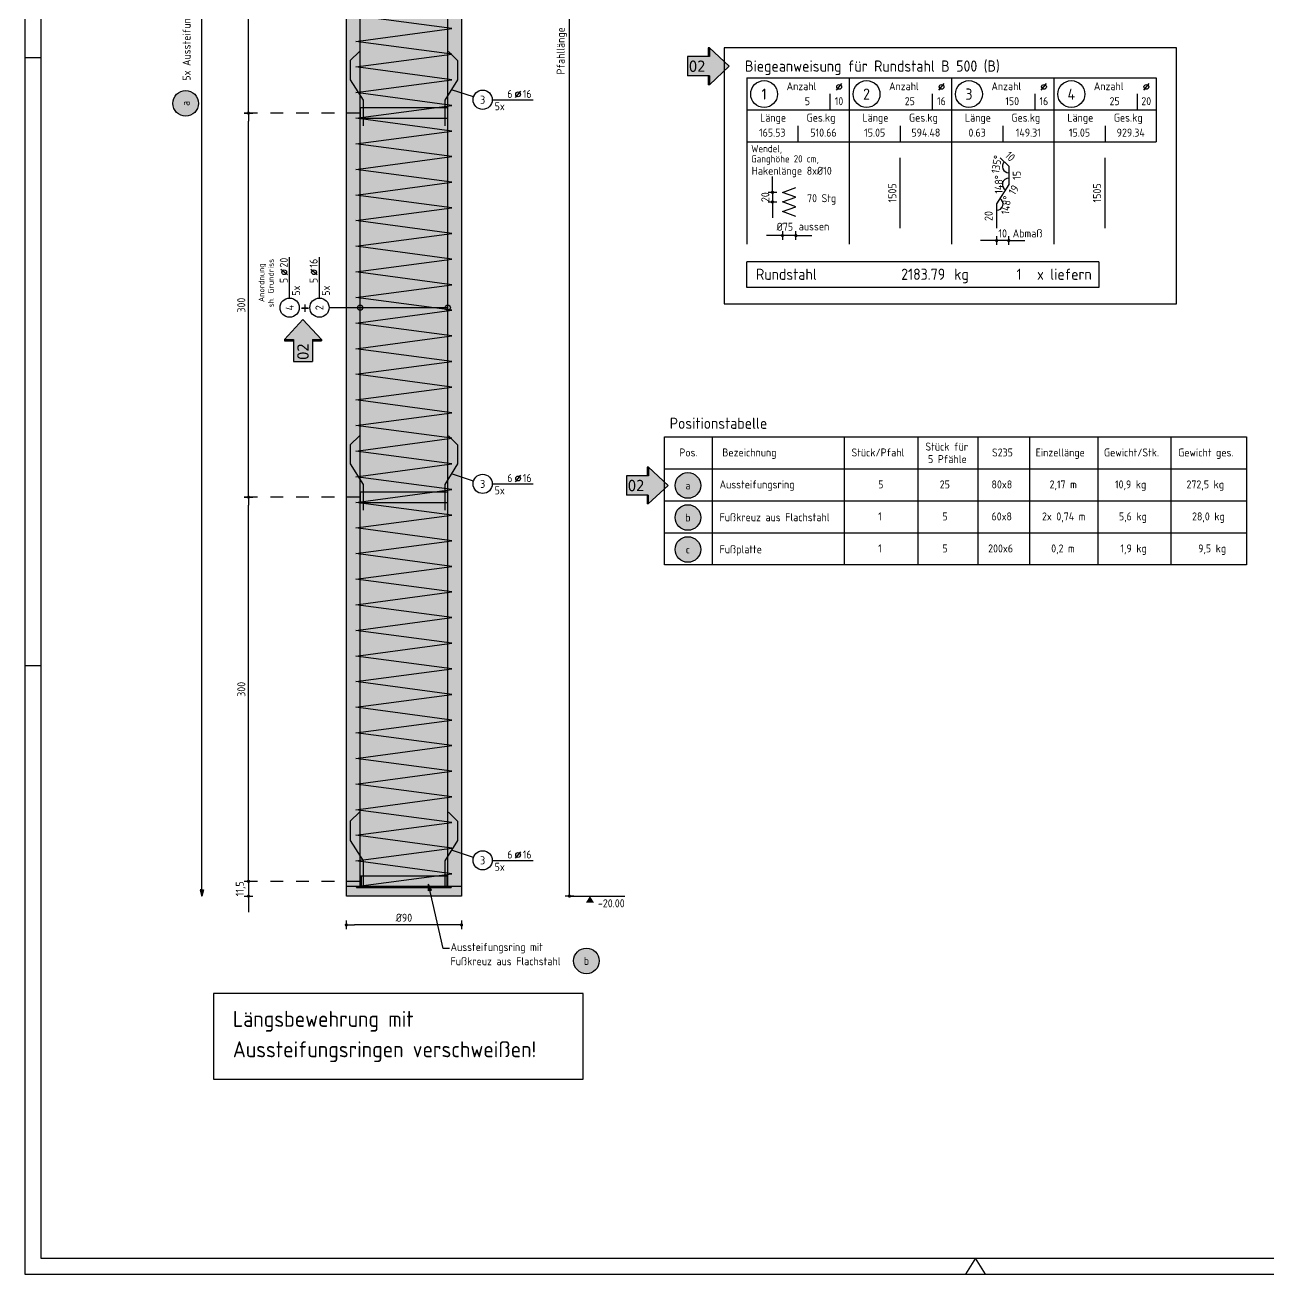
# Model space of a CAD drawing. Extents: x -167 to -147.5, y -143.8 to -122.7.
# Drawn here: x -166.96 to -157.25, y -143.77 to -134.01 of the extents above; entities that cross this region are included whole.
import ezdxf
from ezdxf.enums import TextEntityAlignment as Align

# ---------------------------------------------------------------- set-up
doc = ezdxf.new("R2010")
doc.units = 0
doc.header["$LTSCALE"] = 0.25
doc.linetypes.add('AUSGEZOGEN', pattern=[1000.01, 1000, 0.01])
doc.linetypes.add('DASHDOT2', pattern=[0.5, 0.25, -0.125, 0, -0.125])
for name, color, linetype in [('ACHSEN', 7, 'Continuous'), ('BETON', 7, 'Continuous'), ('grau_hell', 7, 'Continuous'), ('grau_mittel', 7, 'Continuous'), ('HILFE', 7, 'Continuous'), ('index', 7, 'Continuous'), ('koten', 7, 'Continuous'), ('MASSE', 7, 'Continuous'), ('OBJEKT', 7, 'Continuous'), ('POS', 7, 'Continuous'), ('RAHMEN', 7, 'Continuous'), ('RND', 7, 'Continuous'), ('RND_BILD', 7, 'Continuous'), ('STAHL', 7, 'Continuous'), ('TEXT', 7, 'Continuous')]:
    doc.layers.add(name, color=color, linetype=linetype)
doc.layers.add('NOPLOT', color=7, linetype='Continuous', plot=False)
doc.styles.add('helv', font='tahoma.ttf')
doc.styles.add('txt', font='isocp.shx')
doc.dimstyles.new('DOT_I', dxfattribs={"dimscale": 0.25, "dimtxt": 0.25, "dimasz": 0.25, "dimexe": 0.1, "dimexo": 0.3, "dimgap": 0.1, "dimtad": 1, "dimdec": 3, "dimzin": 3, "dimtxsty": 'txt', "dimblk": 'DOT', "dimblk1": 'DOT', "dimblk2": 'DOT', "dimsah": 1, "dimcen": 0.1, "dimse1": 1, "dimse2": 1, "dimazin": 0, "dimtfac": 1, "dimtdec": 4, "dimtix": 1, "dimtmove": 2, "dimatfit": 3, "dimfxl": 0, "dimtvp": 1, "dimtolj": 1, "dimtzin": 0, "dimarcsym": 0})

# ---------------------------------------------------------------- blocks, each defined once
blk = doc.blocks.new('DINA1')
at = {"layer": 'RAHMEN'}
for p, q in [((84.1, 0), (84.1, 59.4)), ((0, 0), (84.1, 0))]:
    blk.add_line(p, q, dxfattribs=at)
at = {"layer": 'RAHMEN', "color": 5}
for p, q in [((83.6, 0.5), (83.6, 58.9)), ((2, 0.5), (83.6, 0.5))]:
    blk.add_line(p, q, dxfattribs=at)
at = {"layer": 'RAHMEN', "color": 7, "linetype": 'Continuous'}
for p, q in [((84.1, 30.01), (83.6, 29.7)), ((83.6, 29.7), (84.1, 29.39))]:
    blk.add_line(p, q, dxfattribs=at)
at = {"layer": 'RAHMEN', "color": 7}
for p, q in [((46.1, 0), (46.1, 0.5)), ((65.1, 0.5), (65.1, 0))]:
    blk.add_line(p, q, dxfattribs=at)
blk = doc.blocks.new('OKRD_U')
at = {"color": 0, "linetype": 'ByBlock'}
blk.add_solid([(-0.125, -0.202), (0.125, -0.202), (0, 0)], dxfattribs=at)
at = {"color": 0, "linetype": 'ByBlock', "style": 'txt'}
blk.add_attdef('OKRD', (0.25, -0.35), '', height=0.25, dxfattribs=at)
blk = doc.blocks.new('DOT')
at = {"layer": 'MASSE', "color": 7, "linetype": 'Continuous'}
for p, q in [((0, 0), (-1, 0)), ((0, 0.54), (0, -0.54))]:
    blk.add_line(p, q, dxfattribs=at)
at = {"layer": 'MASSE', "color": 7, "linetype": 'Continuous', "const_width": 0.2}
blk.add_lwpolyline([(-0.1, 0, 1), (0.1, 0, 1)], format="xyb", close=True, dxfattribs=at)
blk = doc.blocks.new('*D25')
at = {"layer": 'Defpoints', "color": 0, "linetype": 'AUSGEZOGEN', "transparency": 16777216}
for p in [(-164.4478, -141.0403), (-164.4478, -141.0403), (-163.5478, -141.0403)]:
    blk.add_point(p, dxfattribs=at)
at = {"layer": 'MASSE', "color": 0, "linetype": 'AUSGEZOGEN', "lineweight": -2, "transparency": 16777216}
blk.add_line((-163.6103, -141.0403), (-164.3853, -141.0403), dxfattribs=at)
at = {"layer": 'MASSE', "color": 0, "linetype": 'AUSGEZOGEN', "lineweight": -2, "transparency": 16777216, "xscale": 0.0625, "yscale": 0.0625, "zscale": 0.0625, "rotation": 180}
blk.add_blockref('DOT', (-164.4478, -141.0403), dxfattribs=at)
at = {"layer": 'MASSE', "color": 0, "linetype": 'AUSGEZOGEN', "lineweight": -2, "transparency": 16777216, "xscale": 0.0625, "yscale": 0.0625, "zscale": 0.0625}
blk.add_blockref('DOT', (-163.5478, -141.0403), dxfattribs=at)
at = {"layer": 'MASSE', "color": 0, "linetype": 'AUSGEZOGEN', "transparency": 16777216, "insert": (-163.9978, -140.984), "char_height": 0.0625, "attachment_point": 5, "style": 'txt'}
blk.add_mtext('\\A1;%%C90', dxfattribs=at)
blk = doc.blocks.new('*D26')
at = {"layer": 'Defpoints', "color": 0, "linetype": 'AUSGEZOGEN', "transparency": 16777216}
for p in [(-165.2121, -140.7002), (-165.2121, -140.8152), (-165.2121, -140.8152)]:
    blk.add_point(p, dxfattribs=at)
at = {"layer": 'MASSE', "color": 0, "linetype": 'AUSGEZOGEN', "lineweight": -2, "transparency": 16777216}
for p, q in [((-165.2121, -140.6377), (-165.2121, -140.5752)), ((-165.2121, -140.7002), (-165.2121, -140.8152)), ((-165.2121, -140.8777), (-165.2121, -140.9402))]:
    blk.add_line(p, q, dxfattribs=at)
at = {"layer": 'MASSE', "color": 0, "linetype": 'AUSGEZOGEN', "lineweight": -2, "transparency": 16777216, "xscale": 0.0625, "yscale": 0.0625, "zscale": 0.0625}
for p, rotation in [((-165.2121, -140.7002), 270), ((-165.2121, -140.8152), 90)]:
    blk.add_blockref('DOT', p, dxfattribs=dict(at, rotation=rotation))
at = {"layer": 'MASSE', "color": 0, "linetype": 'AUSGEZOGEN', "transparency": 16777216, "insert": (-165.273, -140.7577), "char_height": 0.0625, "attachment_point": 5, "rotation": 90, "style": 'txt'}
blk.add_mtext('\\A1;11,5', dxfattribs=at)
blk = doc.blocks.new('*D20')
at = {"layer": 'Defpoints', "color": 0, "linetype": 'AUSGEZOGEN', "transparency": 16777216}
for p in [(-165.2121, -137.7002), (-165.2121, -137.7002), (-165.2121, -140.7002)]:
    blk.add_point(p, dxfattribs=at)
at = {"layer": 'MASSE', "color": 0, "linetype": 'AUSGEZOGEN', "lineweight": -2, "transparency": 16777216}
blk.add_line((-165.2121, -140.6377), (-165.2121, -137.7627), dxfattribs=at)
at = {"layer": 'MASSE', "color": 0, "linetype": 'AUSGEZOGEN', "lineweight": -2, "transparency": 16777216, "xscale": 0.0625, "yscale": 0.0625, "zscale": 0.0625}
for p, rotation in [((-165.2121, -137.7002), 90), ((-165.2121, -140.7002), 270)]:
    blk.add_blockref('DOT', p, dxfattribs=dict(at, rotation=rotation))
at = {"layer": 'MASSE', "color": 0, "linetype": 'AUSGEZOGEN', "transparency": 16777216, "insert": (-165.2683, -139.2002), "char_height": 0.0625, "attachment_point": 5, "rotation": 90, "style": 'txt'}
blk.add_mtext('\\A1;300', dxfattribs=at)
blk = doc.blocks.new('*D21')
at = {"layer": 'Defpoints', "color": 0, "linetype": 'AUSGEZOGEN', "transparency": 16777216}
for p in [(-165.2121, -134.7002), (-165.2121, -134.7002), (-165.2121, -137.7002)]:
    blk.add_point(p, dxfattribs=at)
at = {"layer": 'MASSE', "color": 0, "linetype": 'AUSGEZOGEN', "lineweight": -2, "transparency": 16777216}
blk.add_line((-165.2121, -137.6377), (-165.2121, -134.7627), dxfattribs=at)
at = {"layer": 'MASSE', "color": 0, "linetype": 'AUSGEZOGEN', "lineweight": -2, "transparency": 16777216, "xscale": 0.0625, "yscale": 0.0625, "zscale": 0.0625}
for p, rotation in [((-165.2121, -134.7002), 90), ((-165.2121, -137.7002), 270)]:
    blk.add_blockref('DOT', p, dxfattribs=dict(at, rotation=rotation))
at = {"layer": 'MASSE', "color": 0, "linetype": 'AUSGEZOGEN', "transparency": 16777216, "insert": (-165.2683, -136.2002), "char_height": 0.0625, "attachment_point": 5, "rotation": 90, "style": 'txt'}
blk.add_mtext('\\A1;300', dxfattribs=at)
blk = doc.blocks.new('*D22')
at = {"layer": 'Defpoints', "color": 0, "linetype": 'AUSGEZOGEN', "transparency": 16777216}
for p in [(-165.2121, -131.7002), (-165.2121, -131.7002), (-165.2121, -134.7002)]:
    blk.add_point(p, dxfattribs=at)
at = {"layer": 'MASSE', "color": 0, "linetype": 'AUSGEZOGEN', "lineweight": -2, "transparency": 16777216}
blk.add_line((-165.2121, -134.6377), (-165.2121, -131.7627), dxfattribs=at)
at = {"layer": 'MASSE', "color": 0, "linetype": 'AUSGEZOGEN', "lineweight": -2, "transparency": 16777216, "xscale": 0.0625, "yscale": 0.0625, "zscale": 0.0625}
for p, rotation in [((-165.2121, -131.7002), 90), ((-165.2121, -134.7002), 270)]:
    blk.add_blockref('DOT', p, dxfattribs=dict(at, rotation=rotation))
at = {"layer": 'MASSE', "color": 0, "linetype": 'AUSGEZOGEN', "transparency": 16777216, "insert": (-165.2683, -133.2002), "char_height": 0.0625, "attachment_point": 5, "rotation": 90, "style": 'txt'}
blk.add_mtext('\\A1;300', dxfattribs=at)
blk = doc.blocks.new('Pfeillinie')
at = {"layer": 'TEXT', "linetype": 'Continuous'}
blk.add_hatch(color=7, dxfattribs=at).paths.add_polyline_path([(0, 0), (-0.8, 0.2), (-0.8, 0), (-0.8, -0.2)])
at = {"layer": 'TEXT', "color": 7, "linetype": 'Continuous'}
for p, q in [((-0.8, 0), (-0.8, 0.2)), ((-0.8, 0.2), (0, 0)), ((-0.8, 0), (-0.8, -0.2)), ((-0.8, -0.2), (0, 0))]:
    blk.add_line(p, q, dxfattribs=at)
blk = doc.blocks.new('pos_ausz')
at = {"layer": 'grau_hell', "true_color": 0xfcfcfc}
blk.add_hatch(color=7, dxfattribs=at).paths.add_polyline_path([(-0.4, 0, 1), (0.4, 0, 1)])
at = {"layer": 'POS', "color": 1, "linetype": 'Continuous'}
blk.add_circle((0, 0), 0.4, dxfattribs=at)
at = {"layer": 'POS', "color": 7, "linetype": 'Continuous', "style": 'txt'}
blk.add_attdef('POSNAME', text='', height=0.25, dxfattribs=at).set_placement((0, 0), align=Align.MIDDLE)
blk.add_attdef('POSABM', (0.6, 0.05), '', height=0.25, dxfattribs=at)
blk = doc.blocks.new('RND_LEI')
at = {"layer": 'RND', "color": 7, "linetype": 'Continuous'}
blk.add_line((1.022, 0.066), (1.19, 0.27), dxfattribs=at)
for centre, radius in [((0, 0), 0.3), ((1.106, 0.168), 0.075)]:
    blk.add_circle(centre, radius, dxfattribs=at)
at = {"layer": 'RND', "color": 7, "linetype": 'Continuous', "style": 'txt'}
blk.add_attdef('POSL', text='', height=0.25, dxfattribs=at).set_placement((0, 0), align=Align.MIDDLE)
blk.add_attdef('ANZ', text='', height=0.25, dxfattribs=at).set_placement((0.931, 0.057), align=Align.RIGHT)
for tag, p in [('DUM', (1.253, 0.057)), ('ABSTD', (1.674, 0.057)), ('POSTXT', (0.374, -0.327))]:
    blk.add_attdef(tag, p, '', height=0.25, dxfattribs=at)
blk = doc.blocks.new('RND_LIS2')
at = {"layer": 'RND', "color": 3, "linetype": 'Continuous'}
for p, q in [((0, 0), (0, -5.2)), ((0, 0), (3.2, 0)), ((3.2, 0), (3.2, -2)), ((2.6, -0.503), (2.6, -1)), ((0, -1), (3.2, -1)), ((1.6, -1.503), (1.6, -2)), ((0, -2), (3.2, -2))]:
    blk.add_line(p, q, dxfattribs=at)
at = {"layer": 'RND', "color": 7, "linetype": 'Continuous'}
blk.add_line((2.805, -0.39), (2.973, -0.186), dxfattribs=at)
at = {"layer": 'RND', "color": 1, "linetype": 'Continuous'}
blk.add_circle((0.545, -0.513), 0.42, dxfattribs=at)
at = {"layer": 'RND', "color": 7, "linetype": 'Continuous'}
blk.add_circle((2.889, -0.288), 0.075, dxfattribs=at)
at = {"layer": 'RND', "color": 7, "linetype": 'Continuous', "style": 'txt'}
for s, p in [('Anzahl', (1.249, -0.391)), ('Länge', (0.42, -1.373)), ('Ges.kg', (1.872, -1.373))]:
    blk.add_text(s, height=0.25, dxfattribs=at).set_placement(p)
at = {"layer": 'RND', "color": 1, "linetype": 'Continuous', "style": 'txt'}
blk.add_attdef('POS1', text='', height=0.35, dxfattribs=at).set_placement((0.545, -0.513), align=Align.MIDDLE)
at = {"layer": 'RND', "color": 7, "linetype": 'Continuous', "style": 'txt'}
for tag, p in [('STK1', (1.897, -0.859)), ('DS1', (2.885, -0.859)), ('LANG1', (0.8, -1.841)), ('GEW', (2.4, -1.841))]:
    blk.add_attdef(tag, text='', height=0.25, dxfattribs=at).set_placement(p, align=Align.CENTER)
blk = doc.blocks.new('*D40')
at = {"layer": 'Defpoints', "color": 0, "linetype": 'AUSGEZOGEN', "transparency": 16777216}
for p in [(-159.3066, -135.0823), (-159.3085, -135.1511), (-159.2731, -135.1158), (-159.2731, -135.1868)]:
    blk.add_point(p, dxfattribs=at)
at = {"layer": 'RND_BILD', "color": 0, "linetype": 'AUSGEZOGEN', "lineweight": -2, "transparency": 16777216}
blk.add_arc((-159.2731, -135.1158), 0.05, 135, 270, dxfattribs=at)
at = {"layer": 'RND_BILD', "color": 0, "linetype": 'AUSGEZOGEN', "transparency": 16777216, "insert": (-159.3681, -135.1002), "char_height": 0.0625, "attachment_point": 5, "rotation": 80.70882, "style": 'txt'}
blk.add_mtext('\\A1;135°', dxfattribs=at)
blk = doc.blocks.new('*D41')
at = {"layer": 'Defpoints', "color": 0, "linetype": 'AUSGEZOGEN', "transparency": 16777216}
for p in [(-159.2731, -135.1868), (-159.311, -135.2253), (-159.2731, -135.2578), (-159.3205, -135.3336)]:
    blk.add_point(p, dxfattribs=at)
at = {"layer": 'RND_BILD', "color": 0, "linetype": 'AUSGEZOGEN', "lineweight": -2, "transparency": 16777216}
blk.add_arc((-159.2731, -135.2578), 0.05, 90, 237.99462, dxfattribs=at)
at = {"layer": 'RND_BILD', "color": 0, "linetype": 'AUSGEZOGEN', "transparency": 16777216, "insert": (-159.3512, -135.2575), "char_height": 0.0625, "attachment_point": 5, "rotation": 89.77434, "style": 'txt'}
blk.add_mtext('\\A1;148°', dxfattribs=at)
blk = doc.blocks.new('*D42')
at = {"layer": 'Defpoints', "color": 0, "linetype": 'AUSGEZOGEN', "transparency": 16777216}
for p in [(-159.3205, -135.3336), (-159.3678, -135.4094), (-159.3299, -135.442), (-159.3678, -135.5041)]:
    blk.add_point(p, dxfattribs=at)
at = {"layer": 'RND_BILD', "color": 0, "linetype": 'AUSGEZOGEN', "lineweight": -2, "transparency": 16777216}
blk.add_arc((-159.3678, -135.4094), 0.05, 270, 57.99462, dxfattribs=at)
at = {"layer": 'RND_BILD', "color": 0, "linetype": 'AUSGEZOGEN', "transparency": 16777216, "insert": (-159.293, -135.4188), "char_height": 0.0625, "attachment_point": 5, "rotation": 82.8527, "style": 'txt'}
blk.add_mtext('\\A1;148°', dxfattribs=at)
blk = doc.blocks.new('*D43')
at = {"layer": 'Defpoints', "color": 0, "linetype": 'AUSGEZOGEN', "transparency": 16777216}
for p in [(-161.0407, -135.6566), (-161.0407, -135.6566), (-160.9357, -135.6566)]:
    blk.add_point(p, dxfattribs=at)
at = {"layer": 'MASSE', "color": 0, "linetype": 'AUSGEZOGEN', "lineweight": -2, "transparency": 16777216}
for p, q in [((-161.1032, -135.6566), (-161.1657, -135.6566)), ((-160.9357, -135.6566), (-161.0407, -135.6566)), ((-160.8732, -135.6566), (-160.8107, -135.6566))]:
    blk.add_line(p, q, dxfattribs=at)
at = {"layer": 'MASSE', "color": 0, "linetype": 'AUSGEZOGEN', "lineweight": -2, "transparency": 16777216, "xscale": 0.0625, "yscale": 0.0625, "zscale": 0.0625}
blk.add_blockref('DOT', (-161.0407, -135.6566), dxfattribs=at)
at = {"layer": 'MASSE', "color": 0, "linetype": 'AUSGEZOGEN', "lineweight": -2, "transparency": 16777216, "xscale": 0.0625, "yscale": 0.0625, "zscale": 0.0625, "rotation": 180}
blk.add_blockref('DOT', (-160.9357, -135.6566), dxfattribs=at)
at = {"layer": 'MASSE', "color": 0, "linetype": 'AUSGEZOGEN', "transparency": 16777216, "insert": (-161.0221, -135.5879), "char_height": 0.0625, "attachment_point": 5, "style": 'txt'}
blk.add_mtext('\\A1;%%C75', dxfattribs=at)
blk = doc.blocks.new('*D44')
at = {"layer": 'Defpoints', "color": 0, "linetype": 'AUSGEZOGEN', "transparency": 16777216}
for p in [(-161.1189, -135.3192), (-161.1189, -135.3942), (-161.1189, -135.3942)]:
    blk.add_point(p, dxfattribs=at)
at = {"layer": 'MASSE', "color": 0, "linetype": 'AUSGEZOGEN', "lineweight": -2, "transparency": 16777216}
for p, q in [((-161.1189, -135.2567), (-161.1189, -135.1942)), ((-161.1189, -135.3192), (-161.1189, -135.3942)), ((-161.1189, -135.4567), (-161.1189, -135.5192))]:
    blk.add_line(p, q, dxfattribs=at)
at = {"layer": 'MASSE', "color": 0, "linetype": 'AUSGEZOGEN', "lineweight": -2, "transparency": 16777216, "xscale": 0.0625, "yscale": 0.0625, "zscale": 0.0625}
for p, rotation in [((-161.1189, -135.3192), 270), ((-161.1189, -135.3942), 90)]:
    blk.add_blockref('DOT', p, dxfattribs=dict(at, rotation=rotation))
at = {"layer": 'MASSE', "color": 0, "linetype": 'AUSGEZOGEN', "transparency": 16777216, "insert": (-161.1751, -135.3567), "char_height": 0.0625, "attachment_point": 5, "rotation": 90, "style": 'txt'}
blk.add_mtext('\\A1;20', dxfattribs=at)
blk = doc.blocks.new('*D39')
at = {"layer": 'Defpoints', "color": 0, "linetype": 'AUSGEZOGEN', "transparency": 16777216}
for p in [(-159.3678, -135.6958), (-159.3678, -135.6958), (-159.2731, -135.6958)]:
    blk.add_point(p, dxfattribs=at)
at = {"layer": 'MASSE', "color": 0, "linetype": 'AUSGEZOGEN', "lineweight": -2, "transparency": 16777216}
for p, q in [((-159.4303, -135.6958), (-159.4928, -135.6958)), ((-159.2731, -135.6958), (-159.3678, -135.6958)), ((-159.2106, -135.6958), (-159.1481, -135.6958))]:
    blk.add_line(p, q, dxfattribs=at)
at = {"layer": 'MASSE', "color": 0, "linetype": 'AUSGEZOGEN', "lineweight": -2, "transparency": 16777216, "xscale": 0.0625, "yscale": 0.0625, "zscale": 0.0625}
blk.add_blockref('DOT', (-159.3678, -135.6958), dxfattribs=at)
at = {"layer": 'MASSE', "color": 0, "linetype": 'AUSGEZOGEN', "lineweight": -2, "transparency": 16777216, "xscale": 0.0625, "yscale": 0.0625, "zscale": 0.0625, "rotation": 180}
blk.add_blockref('DOT', (-159.2731, -135.6958), dxfattribs=at)
at = {"layer": 'MASSE', "color": 0, "linetype": 'AUSGEZOGEN', "transparency": 16777216, "insert": (-159.3205, -135.6396), "char_height": 0.0625, "attachment_point": 5, "style": 'txt'}
blk.add_mtext('\\A1;10', dxfattribs=at)
blk = doc.blocks.new('*D45')
at = {"layer": 'Defpoints', "color": 0, "linetype": 'AUSGEZOGEN', "transparency": 16777216}
for p in [(-162.7054, -126.7452), (-162.7054, -126.7452), (-162.7054, -140.8152)]:
    blk.add_point(p, dxfattribs=at)
at = {"layer": 'MASSE', "color": 0, "linetype": 'AUSGEZOGEN', "lineweight": -2, "transparency": 16777216}
blk.add_line((-162.7054, -140.7527), (-162.7054, -126.8077), dxfattribs=at)
at = {"layer": 'MASSE', "color": 0, "linetype": 'AUSGEZOGEN', "lineweight": -2, "transparency": 16777216, "xscale": 0.0625, "yscale": 0.0625, "zscale": 0.0625}
for p, rotation in [((-162.7054, -126.7452), 90), ((-162.7054, -140.8152), 270)]:
    blk.add_blockref('DOT', p, dxfattribs=dict(at, rotation=rotation))
at = {"layer": 'MASSE', "color": 0, "linetype": 'AUSGEZOGEN', "transparency": 16777216, "insert": (-162.7617, -133.7802), "char_height": 0.0625, "attachment_point": 5, "rotation": 90, "style": 'txt'}
blk.add_mtext('\\A1;1407', dxfattribs=at)
blk = doc.blocks.new('hin_ind5')
at = {"layer": 'grau_hell', "linetype": 'AUSGEZOGEN'}
h = blk.add_hatch(color=9, dxfattribs=at)
h.dxf.hatch_style = 2
h.paths.add_polyline_path([(0, 0), (0.619, -0.577), (0.619, -0.3), (1.306, -0.3), (1.306, 0.3), (0.619, 0.3), (0.619, 0.577)])
h.paths.add_polyline_path([(0.34, -0.274), (1.311, -0.274), (1.311, 0.274), (0.34, 0.274)], flags=9)
at = {"layer": 'OBJEKT', "linetype": 'AUSGEZOGEN'}
for points in [[(0.619, 0.3), (0.66, 0.3), (0.66, 0.577), (0.619, 0.577)], [(0.619, -0.577), (0.66, -0.577), (0.66, -0.3), (0.619, -0.3)]]:
    blk.add_hatch(color=1, dxfattribs=at).paths.add_polyline_path(points)
at = {"layer": 'OBJEKT', "color": 1, "linetype": 'AUSGEZOGEN'}
for p, q in [((0, 0), (0.619, 0.577)), ((0.619, 0.577), (0.619, 0.3)), ((0.619, 0.577), (0.66, 0.577)), ((0.66, 0.577), (0.66, 0.3)), ((0, 0), (0.619, -0.577)), ((0.619, 0.3), (1.306, 0.3)), ((1.306, 0.3), (1.306, -0.3)), ((0.619, -0.3), (0.619, -0.577)), ((0.619, -0.3), (1.306, -0.3)), ((0.66, -0.3), (0.66, -0.577))]:
    blk.add_line(p, q, dxfattribs=at)
at = {"layer": 'OBJEKT', "color": 7, "linetype": 'AUSGEZOGEN'}
blk.add_line((0.619, -0.577), (0.66, -0.577), dxfattribs=at)
at = {"layer": 'index', "color": 1, "linetype": 'Continuous', "style": 'helv'}
blk.add_attdef('INDEX', text='', height=0.35, rotation=360, dxfattribs=at).set_placement((1.259, 0), align=Align.MIDDLE_RIGHT)
blk = doc.blocks.new('RND_SUM')
at = {"layer": 'RND', "color": 5, "linetype": 'Continuous'}
for p, q in [((0, 0), (0, 0.8)), ((11, 0.8), (0, 0.8)), ((11, 0.8), (11, 0)), ((11, 0), (0, 0))]:
    blk.add_line(p, q, dxfattribs=at)
at = {"layer": 'RND', "color": 1, "linetype": 'Continuous', "style": 'txt'}
for s, p in [('Rundstahl', (0.292, 0.235)), ('kg', (6.483, 0.235))]:
    blk.add_text(s, height=0.35, dxfattribs=at).set_placement(p)
blk.add_text('x liefern', height=0.35, dxfattribs=at).set_placement((10.784, 0.235), align=Align.RIGHT)
for tag, p in [('RND-S', (6.203, 0.235)), ('RND-Z', (8.59, 0.235))]:
    blk.add_attdef(tag, text='', height=0.35, dxfattribs=at).set_placement(p, align=Align.RIGHT)

msp = doc.modelspace()

# ---------------------------------------------------------------- hatches: boundary and pattern name
at = {"layer": 'grau_mittel'}
h = msp.add_hatch(color=61, dxfattribs=at)
h.paths.add_polyline_path([(-163.5478, -126.6952), (-163.5478, -126.1452), (-164.4478, -126.1452), (-164.4478, -126.6952)])
h.paths.add_polyline_path([(-163.5478, -126.6952), (-164.4478, -126.6952), (-164.4478, -140.8152), (-163.5478, -140.8152)])

# ---------------------------------------------------------------- linework, layer by layer
at = {"layer": 'ACHSEN', "color": 102, "linetype": 'DASHDOT2'}
for p, q in [((-164.3408, -134.7002), (-165.2121, -134.7002)), ((-164.3408, -137.7002), (-165.2121, -137.7002)), ((-164.3408, -140.7002), (-165.2121, -140.7002))]:
    msp.add_line(p, q, dxfattribs=at)
at = {"layer": 'BETON', "color": 6, "linetype": 'AUSGEZOGEN'}
for p, q in [((-164.4478, -140.8152), (-164.4478, -126.1452)), ((-163.5478, -126.1452), (-163.5478, -140.8152)), ((-163.5478, -140.8152), (-164.4478, -140.8152))]:
    msp.add_line(p, q, dxfattribs=at)
at = {"layer": 'HILFE', "color": 102, "linetype": 'AUSGEZOGEN'}
for p, q in [((-161.59, -137.2294), (-161.59, -138.2294)), ((-160.5598, -137.2294), (-160.5598, -138.2294)), ((-159.9823, -137.2294), (-159.9823, -138.2294)), ((-159.5152, -137.2294), (-159.5152, -138.2294)), ((-159.1119, -137.2294), (-159.1119, -138.2294)), ((-158.5777, -137.2294), (-158.5777, -138.2294)), ((-158.0078, -137.2294), (-158.0078, -138.2294)), ((-161.9619, -137.4794), (-157.415, -137.4794)), ((-161.9619, -137.7294), (-157.415, -137.7294)), ((-161.9619, -137.9794), (-157.415, -137.9794)), ((-163.6915, -141.225), (-163.8061, -140.7228)), ((-162.7054, -140.8152), (-162.2719, -140.8152)), ((-163.641, -141.225), (-163.6915, -141.225))]:
    msp.add_line(p, q, dxfattribs=at)
msp.add_lwpolyline([(-161.9619, -137.2294), (-157.415, -137.2294), (-157.415, -138.2294), (-161.9619, -138.2294)], close=True, dxfattribs=at)
at = {"layer": 'NOPLOT', "color": 191, "linetype": 'Continuous'}
msp.add_line((-163.5478, -140.7402), (-164.4478, -140.7402), dxfattribs=at)
at = {"layer": 'POS', "color": 1, "linetype": 'AUSGEZOGEN'}
for centre in [(-165.7028, -134.6244), (-161.7797, -137.6083), (-161.7797, -137.8583), (-161.7797, -138.1083), (-162.5722, -141.3211)]:
    msp.add_circle(centre, 0.1, dxfattribs=at)
at = {"layer": 'RND', "color": 102, "linetype": 'AUSGEZOGEN'}
for p, q in [((-163.4542, -134.5735), (-163.6272, -134.5177)), ((-164.5831, -136.2198), (-163.6548, -136.2198)), ((-163.4542, -137.5735), (-163.6272, -137.5177)), ((-163.4542, -140.5135), (-163.6272, -140.4577))]:
    msp.add_line(p, q, dxfattribs=at)
at = {"layer": 'RND', "color": 7, "linetype": 'AUSGEZOGEN'}
for p, q in [((-163.3077, -134.596), (-162.9877, -134.596)), ((-164.8909, -136.1448), (-164.8909, -135.8248)), ((-164.6581, -136.1448), (-164.6581, -135.8248)), ((-163.3077, -137.596), (-162.9877, -137.596)), ((-163.3077, -140.536), (-162.9877, -140.536))]:
    msp.add_line(p, q, dxfattribs=at)
at = {"layer": 'RND', "color": 1, "linetype": 'AUSGEZOGEN'}
for p, q in [((-161.0407, -135.3192), (-160.9357, -135.2817)), ((-160.9357, -135.3567), (-161.0407, -135.3192)), ((-161.0407, -135.3942), (-160.9357, -135.3567)), ((-160.9357, -135.4317), (-161.0407, -135.3942)), ((-161.0407, -135.4692), (-160.9357, -135.4317)), ((-160.9357, -135.5067), (-161.0407, -135.4692))]:
    msp.add_line(p, q, dxfattribs=at)
for points in [[(-164.3408, -140.7402), (-164.3408, -125.6902)], [(-163.6548, -140.7402), (-163.6548, -125.6902)], [(-164.3728, -140.7402), (-163.6228, -140.6402), (-164.3728, -140.5402), (-163.6228, -140.4402), (-164.3728, -140.3402), (-163.6228, -140.2402), (-164.3728, -140.1402), (-163.6228, -140.0402), (-164.3728, -139.9402), (-163.6228, -139.8402), (-164.3728, -139.7402), (-163.6228, -139.6402), (-164.3728, -139.5402), (-163.6228, -139.4402), (-164.3728, -139.3402), (-163.6228, -139.2402), (-164.3728, -139.1402), (-163.6228, -139.0402), (-164.3728, -138.9402), (-163.6228, -138.8402), (-164.3728, -138.7402), (-163.6228, -138.6402), (-164.3728, -138.5402), (-163.6228, -138.4402), (-164.3728, -138.3402), (-163.6228, -138.2402), (-164.3728, -138.1402), (-163.6228, -138.0402), (-164.3728, -137.9402), (-163.6228, -137.8402), (-164.3728, -137.7402), (-163.6228, -137.6402), (-164.3728, -137.5402), (-163.6228, -137.4402), (-164.3728, -137.3402), (-163.6228, -137.2402), (-164.3728, -137.1402), (-163.6228, -137.0402), (-164.3728, -136.9402), (-163.6228, -136.8402), (-164.3728, -136.7402), (-163.6228, -136.6402), (-164.3728, -136.5402), (-163.6228, -136.4402), (-164.3728, -136.3402), (-163.6228, -136.2402), (-164.3728, -136.1402), (-163.6228, -136.0402), (-164.3728, -135.9402), (-163.6228, -135.8402), (-164.3728, -135.7402), (-163.6228, -135.6402), (-164.3728, -135.5402), (-163.6228, -135.4402), (-164.3728, -135.3402), (-163.6229, -135.2402), (-164.3729, -135.1402), (-163.6229, -135.0402), (-164.3729, -134.9402), (-163.6229, -134.8402), (-164.3729, -134.7402), (-163.6229, -134.6402), (-164.3729, -134.5402), (-163.6229, -134.4402), (-164.3729, -134.3402), (-163.6229, -134.2402), (-164.3729, -134.1402), (-163.6229, -134.0402), (-164.3729, -133.9402)], [(-164.3461, -134.2195), (-164.4168, -134.2902), (-164.4168, -134.4402), (-164.3168, -134.6002), (-164.3168, -134.8002)], [(-163.6495, -134.2195), (-163.5788, -134.2902), (-163.5788, -134.4402), (-163.6788, -134.6002), (-163.6788, -134.8002)], [(-164.3461, -137.2195), (-164.4168, -137.2902), (-164.4168, -137.4402), (-164.3168, -137.6002), (-164.3168, -137.8002)], [(-163.6495, -137.2195), (-163.5788, -137.2902), (-163.5788, -137.4402), (-163.6788, -137.6002), (-163.6788, -137.8002)], [(-164.3461, -140.1595), (-164.4168, -140.2302), (-164.4168, -140.3802), (-164.3168, -140.5402), (-164.3168, -140.7402)], [(-163.6495, -140.1595), (-163.5788, -140.2302), (-163.5788, -140.3802), (-163.6788, -140.5402), (-163.6788, -140.7402)]]:
    msp.add_lwpolyline(points, dxfattribs=at)
at = {"layer": 'RND', "color": 102, "linetype": 'AUSGEZOGEN'}
msp.add_lwpolyline([(-165.576, -140.8152), (-165.576, -126.7452)], dxfattribs=at)
at = {"layer": 'RND', "color": 7, "linetype": 'AUSGEZOGEN'}
for centre in [(-164.3408, -136.2198), (-163.6548, -136.2198)]:
    msp.add_circle(centre, 0.02, dxfattribs=at)
at = {"layer": 'RND_BILD', "color": 1, "linetype": 'AUSGEZOGEN'}
for points in [[(-160.1205, -135.5988), (-160.1205, -135.0488)], [(-159.3401, -135.0488), (-159.2731, -135.1158), (-159.2731, -135.2578), (-159.3678, -135.4094), (-159.3678, -135.5988)], [(-158.5205, -135.5988), (-158.5205, -135.0488)]]:
    msp.add_lwpolyline(points, dxfattribs=at)
at = {"layer": 'STAHL', "color": 102, "linetype": 'AUSGEZOGEN'}
for p, q in [((-164.3678, -140.7402), (-164.3678, -140.7482)), ((-164.3678, -140.7402), (-163.6278, -140.7402)), ((-164.3678, -140.7482), (-163.6278, -140.7482)), ((-164.3328, -140.6602), (-164.3328, -140.7402)), ((-163.6628, -140.6602), (-163.6628, -140.7402)), ((-163.6278, -140.7402), (-163.6278, -140.7482))]:
    msp.add_line(p, q, dxfattribs=at)
for points in [[(-164.3408, -134.7402), (-163.6548, -134.7402), (-163.6548, -134.6602), (-164.3408, -134.6602)], [(-164.3408, -137.7402), (-163.6548, -137.7402), (-163.6548, -137.6602), (-164.3408, -137.6602)], [(-164.3408, -140.7402), (-163.6548, -140.7402), (-163.6548, -140.6602), (-164.3408, -140.6602)]]:
    msp.add_lwpolyline(points, close=True, dxfattribs=at)
at = {"layer": 'TEXT', "color": 1, "linetype": 'AUSGEZOGEN'}
msp.add_lwpolyline([(-161.497, -136.1911), (-157.9617, -136.1911), (-157.9617, -134.1919), (-161.497, -134.1919)], close=True, dxfattribs=at)
at = {"layer": 'TEXT', "color": 6, "linetype": 'AUSGEZOGEN'}
msp.add_lwpolyline([(-165.4845, -142.2437), (-162.5967, -142.2437), (-162.5967, -141.5756), (-165.4845, -141.5756)], close=True, dxfattribs=at)

# ---------------------------------------------------------------- block references
at = {"layer": 'index', "color": 191, "linetype": 'AUSGEZOGEN'}
ref = msp.add_blockref('hin_ind5', (-161.4568, -134.3343), dxfattribs=dict(at, xscale=-0.2499999999999993, yscale=0.2499999999999994, zscale=0.2499999999999994, rotation=359.9761684044309))
ref.add_attrib('INDEX', '02', dxfattribs={"color": 1, "linetype": 'Continuous', "height": 0.0875, "rotation": 359.97617, "style": 'helv'}).set_placement((-161.641, -134.3343), align=Align.MIDDLE_RIGHT)
ref = msp.add_blockref('hin_ind5', (-164.7865, -136.3127), dxfattribs=dict(at, xscale=-0.2499999999999991, yscale=0.2499999999999994, zscale=0.2499999999999994, rotation=89.9761684044308))
ref.add_attrib('INDEX', '02', dxfattribs={"color": 1, "linetype": 'Continuous', "height": 0.0875, "rotation": 89.97617, "style": 'helv'}).set_placement((-164.7865, -136.497), align=Align.MIDDLE_RIGHT)
ref = msp.add_blockref('hin_ind5', (-161.934, -137.6088), dxfattribs=dict(at, xscale=-0.2499999999999991, yscale=0.2499999999999994, zscale=0.2499999999999994, rotation=359.9761684044309))
ref.add_attrib('INDEX', '02', dxfattribs={"color": 1, "linetype": 'Continuous', "height": 0.0875, "rotation": 359.97617, "style": 'helv'}).set_placement((-162.1182, -137.6088), align=Align.MIDDLE_RIGHT)
at = {"layer": 'koten', "color": 7, "linetype": 'AUSGEZOGEN', "xscale": 0.25, "yscale": 0.25, "zscale": 0.25}
msp.add_blockref('OKRD_U', (-162.5447, -140.8152), dxfattribs=at).add_auto_attribs({'OKRD': '-20.00'})
at = {"layer": 'POS', "color": 7, "linetype": 'AUSGEZOGEN', "xscale": 0.25, "yscale": 0.25, "zscale": 0.25, "rotation": 90}
msp.add_blockref('pos_ausz', (-165.7028, -134.6244), dxfattribs=at).add_auto_attribs({'POSNAME': 'a'})
at = {"layer": 'POS', "color": 7, "linetype": 'AUSGEZOGEN', "xscale": 0.25, "yscale": 0.25, "zscale": 0.25}
for p, values in [((-161.7797, -137.6083), {'POSNAME': 'a'}), ((-161.7797, -137.8583), {'POSNAME': 'b'}), ((-161.7797, -138.1083), {'POSNAME': 'c'}), ((-162.5722, -141.3211), {'POSNAME': 'b'})]:
    msp.add_blockref('pos_ausz', p, dxfattribs=at).add_auto_attribs(values)
at = {"layer": 'RAHMEN', "xscale": 0.25, "yscale": 0.25, "zscale": 0.25, "rotation": 270}
msp.add_blockref('DINA1', (-166.9582, -122.7415), dxfattribs=at)
at = {"layer": 'RND', "color": 7, "linetype": 'AUSGEZOGEN', "xscale": 0.25, "yscale": 0.25, "zscale": 0.25}
for p in [(-163.3827, -134.596), (-163.3827, -137.596), (-163.3827, -140.536)]:
    msp.add_blockref('RND_LEI', p, dxfattribs=at).add_auto_attribs({'POSL': '3', 'DUM': '16', 'ANZ': '6', 'POSTXT': '5x'})
at = {"layer": 'RND', "color": 7, "linetype": 'AUSGEZOGEN', "xscale": 0.25, "yscale": 0.25, "zscale": 0.25, "rotation": 90}
for p, values in [((-164.8909, -136.2198), {'POSL': '4', 'DUM': '20', 'ANZ': '5', 'POSTXT': '5x'}), ((-164.6581, -136.2198), {'POSL': '2', 'DUM': '16', 'ANZ': '5', 'POSTXT': '5x'})]:
    msp.add_blockref('RND_LEI', p, dxfattribs=at).add_auto_attribs(values)
at = {"layer": 'RND', "color": 102, "linetype": 'AUSGEZOGEN', "xscale": 0.0625, "yscale": 0.0625, "zscale": 0.0625}
for p, rotation in [((-163.8061, -140.7228), 102.8497834307456), ((-165.576, -140.8152), 270)]:
    msp.add_blockref('Pfeillinie', p, dxfattribs=dict(at, rotation=rotation))
at = {"layer": 'RND_BILD', "color": 6, "linetype": 'AUSGEZOGEN', "xscale": 0.25, "yscale": 0.25, "zscale": 0.25}
msp.add_blockref('RND_LIS2', (-161.3205, -134.4238), dxfattribs=at).add_auto_attribs({'POS1': '1', 'STK1': '5', 'DS1': '10', 'LANG1': '165.53', 'GEW': '510.66'})
at = {"layer": 'RND_BILD', "color": 7, "linetype": 'AUSGEZOGEN', "xscale": 0.25, "yscale": 0.25, "zscale": 0.25}
for name, p, values in [('RND_LIS2', (-160.5205, -134.4238), {'POS1': '2', 'STK1': '25', 'DS1': '16', 'LANG1': '15.05', 'GEW': '594.48'}), ('RND_LIS2', (-159.7205, -134.4238), {'POS1': '3', 'STK1': '150', 'DS1': '16', 'LANG1': '0.63', 'GEW': '149.31'}), ('RND_LIS2', (-158.9205, -134.4238), {'POS1': '4', 'STK1': '25', 'DS1': '20', 'LANG1': '15.05', 'GEW': '929.34'}), ('RND_SUM', (-161.3205, -136.0614), {'RND-S': '2183.79', 'RND-Z': '1'})]:
    msp.add_blockref(name, p, dxfattribs=at).add_auto_attribs(values)

# ---------------------------------------------------------------- texts
at = {"layer": 'RND', "color": 7, "linetype": 'AUSGEZOGEN', "style": 'txt'}
for s, p in [('Wendel, ', (-161.2848, -135.0058)), ('Ganghöhe 20 cm,', (-161.2848, -135.086))]:
    msp.add_text(s, height=0.05625, dxfattribs=at).set_placement(p)
at = {"layer": 'RND_BILD', "color": 7, "linetype": 'AUSGEZOGEN', "style": 'txt'}
for s, rotation, p in [('10', 315, (-159.2624, -135.0381)), ('15', 90, (-159.2106, -135.1868)), ('1505', 90, (-160.183, -135.3238)), ('19', 57.99462, (-159.2344, -135.3005)), ('1505', 90, (-158.583, -135.3238)), ('20', 90, (-159.4303, -135.5041))]:
    msp.add_text(s, height=0.063, rotation=rotation, dxfattribs=at).set_placement(p, align=Align.MIDDLE)
for s, p in [('Hakenlänge 8x%%C10', (-161.2815, -135.1822)), ('70 Stg', (-160.8489, -135.3962))]:
    msp.add_text(s, height=0.0625, dxfattribs=at).set_placement(p)
at = {"layer": 'TEXT', "color": 7, "linetype": 'DASHDOT2', "style": 'txt'}
msp.add_text('5x Aussteifungsring innen', height=0.0625, rotation=90, dxfattribs=at).set_placement((-165.6646, -134.4469))
at = {"layer": 'TEXT', "color": 7, "linetype": 'AUSGEZOGEN', "style": 'txt'}
msp.add_text('Pfahllänge', height=0.0625, rotation=90, dxfattribs=at).set_placement((-162.742, -134.3988))
at = {"layer": 'TEXT', "color": 1, "linetype": 'AUSGEZOGEN', "style": 'txt'}
for s, p in [('Biegeanweisung für Rundstahl B 500 (B)', (-161.3338, -134.3766)), ('Positionstabelle', (-161.9214, -137.1662))]:
    msp.add_text(s, height=0.0875, dxfattribs=at).set_placement(p)
at = {"layer": 'TEXT', "color": 7, "linetype": 'AUSGEZOGEN', "style": 'txt'}
for s, p in [('aussen', (-160.9133, -135.6165)), ('Abmaß', (-159.2422, -135.6706)), ('Pos.', (-161.8458, -137.3818)), ('Bezeichnung', (-161.511, -137.3818)), ('Stück/Pfahl', (-160.5015, -137.3819)), ('Stück für', (-159.924, -137.3362)), ('S235', (-159.4042, -137.3819)), ('Einzellänge', (-159.0629, -137.3819)), ('Gewicht/Stk.', (-158.5293, -137.3819)), ('Gewicht ges.', (-157.9496, -137.3819)), ('5 Pfähle', (-159.9038, -137.4335)), ('Aussteifungsring', (-161.5319, -137.6313)), ('5', (-160.2932, -137.6313)), ('25', (-159.8121, -137.6313)), ('80x8', (-159.4077, -137.6313)), ('2,17 m', (-158.9544, -137.6313)), ('10,9 kg', (-158.4433, -137.6313)), ('272,5 kg', (-157.8848, -137.6313)), ('Fußkreuz aus Flachstahl', (-161.532, -137.8879)), ('1', (-160.2932, -137.8813)), ('5', (-159.7916, -137.8813)), ('60x8', (-159.4079, -137.8813)), ('2x 0,74 m', (-159.0138, -137.8813)), ('5,6 kg', (-158.4125, -137.8813)), ('28,0 kg', (-157.8413, -137.8813)), ('Fußplatte', (-161.532, -138.1379)), ('1', (-160.2932, -138.1313)), ('5', (-159.7916, -138.1313)), ('200x6', (-159.4341, -138.1313)), ('0,2 m', (-158.9416, -138.1313)), ('1,9 kg', (-158.4009, -138.1313)), ('9,5 kg', (-157.7936, -138.1313)), ('Aussteifungsring mit', (-163.6334, -141.2438)), ('Fußkreuz aus Flachstahl', (-163.6334, -141.3553))]:
    msp.add_text(s, height=0.0625, dxfattribs=at).set_placement(p)
at = {"layer": 'TEXT', "color": 102, "linetype": 'AUSGEZOGEN', "style": 'txt'}
for s, p in [('Anordnung', (-165.0879, -136.1759)), ('sh. Grundriss', (-165.0153, -136.2174))]:
    msp.add_text(s, height=0.045, rotation=90, dxfattribs=at).set_placement(p)
at = {"layer": 'TEXT', "color": 6, "linetype": 'AUSGEZOGEN', "style": 'txt'}
msp.add_text('+', height=0.125, rotation=180, dxfattribs=at).set_placement((-164.7324, -136.1744))
for s, p in [('Längsbewehrung mit ', (-165.334, -141.8363)), ('Aussteifungsringen verschweißen!', (-165.334, -142.0738))]:
    msp.add_text(s, height=0.125, dxfattribs=at).set_placement(p)

# ---------------------------------------------------------------- dimensions: what is measured, and where the dimension line sits
at = {"layer": 'MASSE', "color": 7, "linetype": 'AUSGEZOGEN'}
for base, p1, p2, override, picture, middle in [((-162.7054, -126.7452), (-162.7054, -140.8152), (-162.7054, -126.7452), {"dimdec": 0, "dimlfac": 100}, '*D45', (-162.7617, -133.7802)), ((-165.2121, -131.7002), (-165.2121, -134.7002), (-165.2121, -131.7002), {"dimdec": 0, "dimlfac": 100}, '*D22', (-165.2683, -133.2002)), ((-165.2121, -134.7002), (-165.2121, -137.7002), (-165.2121, -134.7002), {"dimdec": 0, "dimlfac": 100}, '*D21', (-165.2683, -136.2002)), ((-165.2121, -137.7002), (-165.2121, -140.7002), (-165.2121, -137.7002), {"dimdec": 0, "dimlfac": 100}, '*D20', (-165.2683, -139.2002)), ((-165.2121, -140.8152), (-165.2121, -140.7002), (-165.2121, -140.8152), {"dimscale": 0.25, "dimdec": 1, "dimlfac": 100}, '*D26', (-165.273, -140.7577))]:
    dim = msp.add_linear_dim(base=base, p1=p1, p2=p2, angle=90, dimstyle='DOT_I', override=override, dxfattribs=at)
    dim.commit()
    dim.dimension.update_dxf_attribs({"geometry": picture, "text_midpoint": middle})
dim = msp.add_linear_dim(base=(-161.1189, -135.3942), p1=(-161.1189, -135.3192), p2=(-161.1189, -135.3942), angle=90, text='20', dimstyle='DOT_I', override={"dimdec": 0, "dimlfac": 100}, dxfattribs=at)
dim.commit()
dim.dimension.update_dxf_attribs({"geometry": '*D44', "text_midpoint": (-161.1751, -135.3567)})
dim = msp.add_linear_dim(base=(-161.0407, -135.6566), p1=(-160.9357, -135.6566), p2=(-161.0407, -135.6566), text='%%C75', dimstyle='DOT_I', override={"dimdec": 0, "dimlfac": 100}, dxfattribs=at)
dim.commit()
dim.dimension.update_dxf_attribs({"geometry": '*D43', "text_midpoint": (-161.0221, -135.5879), "dimtype": 160})
for base, p1, p2, text, override, picture, middle in [((-159.3678, -135.6958), (-159.2731, -135.6958), (-159.3678, -135.6958), '10', {"dimdec": 1, "dimlfac": 100}, '*D39', (-159.3205, -135.6396)), ((-164.4478, -141.0403), (-163.5478, -141.0403), (-164.4478, -141.0403), '%%C<>', {"dimscale": 0.25, "dimdec": 0, "dimlfac": 100}, '*D25', (-163.9978, -140.984))]:
    dim = msp.add_linear_dim(base=base, p1=p1, p2=p2, text=text, dimstyle='DOT_I', override=override, dxfattribs=at)
    dim.commit()
    dim.dimension.update_dxf_attribs({"geometry": picture, "text_midpoint": middle})
at = {"layer": 'RND_BILD', "color": 7, "linetype": 'AUSGEZOGEN'}
for base, center, p1, p2, picture, middle in [((-159.3085, -135.1511), (-159.2731, -135.1158), (-159.2731, -135.1868), (-159.3066, -135.0823), '*D40', (-159.3681, -135.1002)), ((-159.311, -135.2253), (-159.2731, -135.2578), (-159.3205, -135.3336), (-159.2731, -135.1868), '*D41', (-159.3512, -135.2575)), ((-159.3299, -135.442), (-159.3678, -135.4094), (-159.3678, -135.5041), (-159.3205, -135.3336), '*D42', (-159.293, -135.4188))]:
    dim = msp.add_angular_dim_3p(base=base, center=center, p1=p1, p2=p2, dimstyle='DOT_I', override={"dimdec": 1, "dimrnd": 0.0005, "dimadec": 0}, dxfattribs=at)
    dim.commit()
    dim.dimension.update_dxf_attribs({"geometry": picture, "text_midpoint": middle, "dimtype": 165})

doc.saveas('drawing.dxf')
